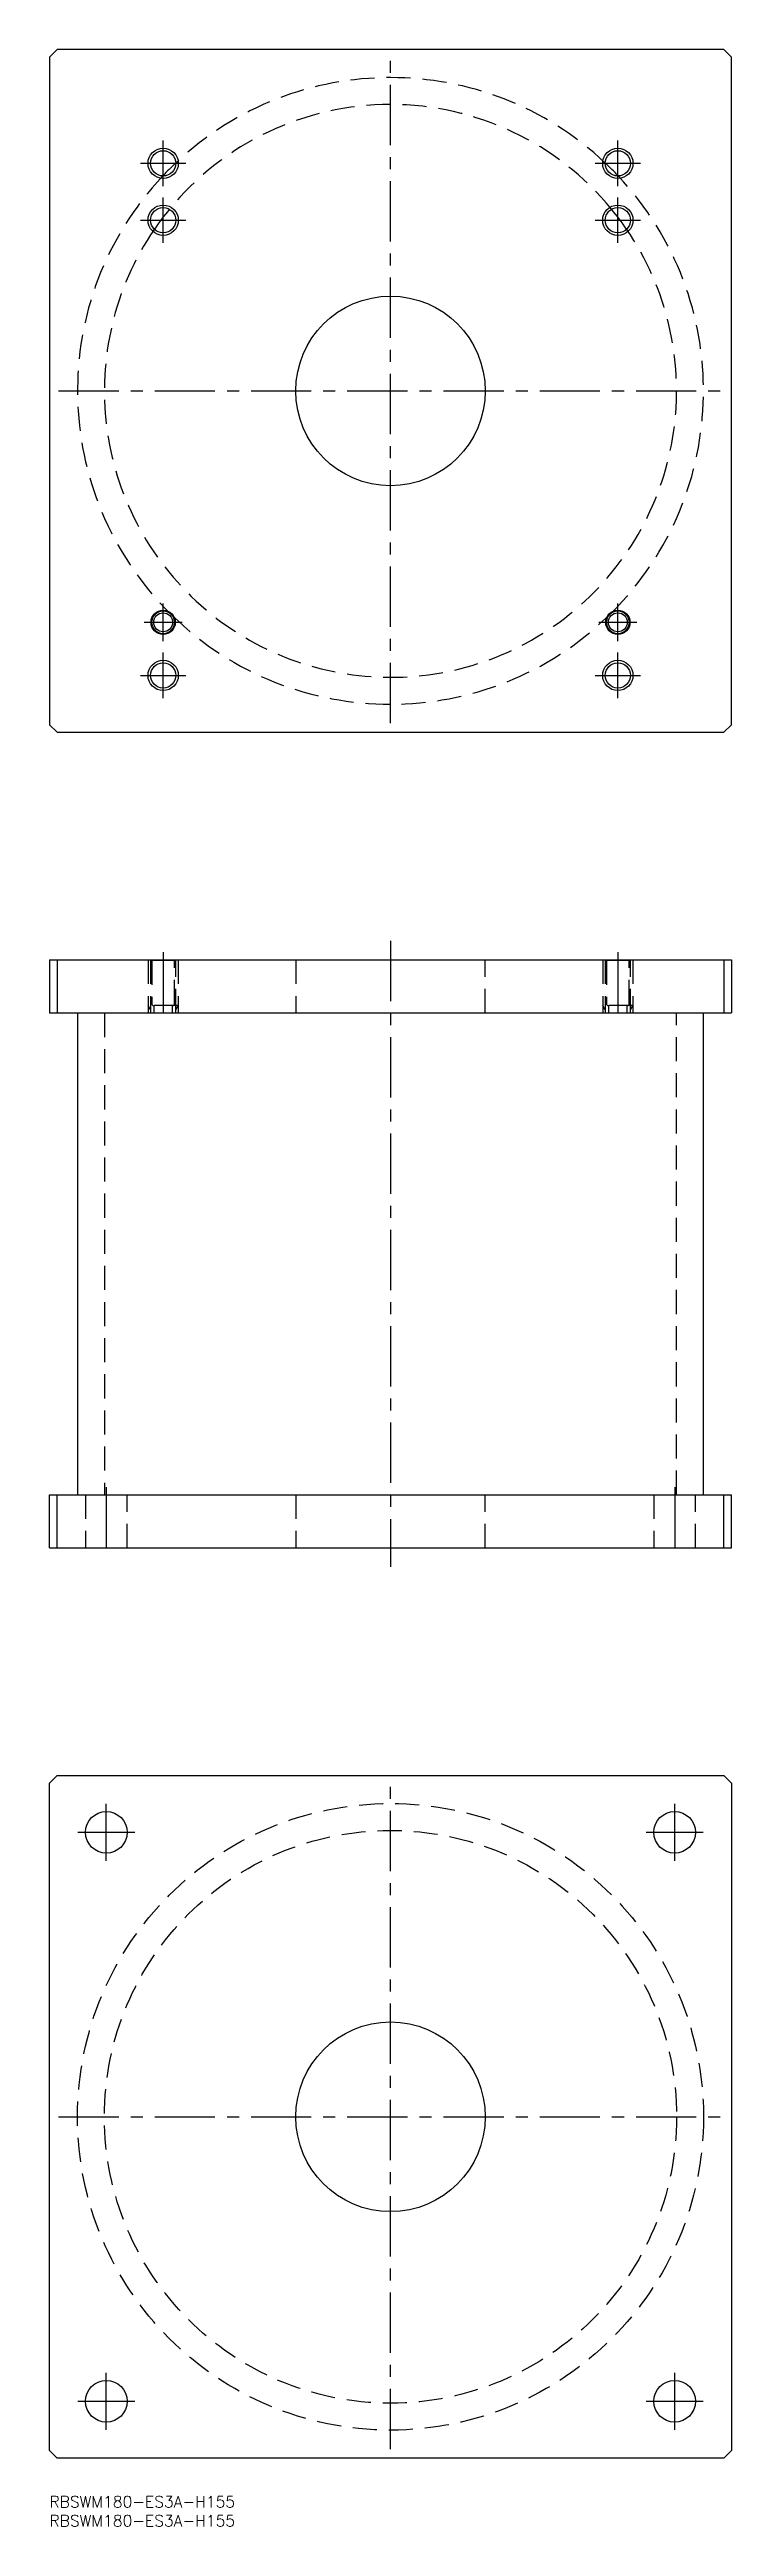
# Model space of a CAD drawing. Extents: x 0 to 180, y -8 to 645.
import ezdxf

# ---------------------------------------------------------------- set-up
doc = ezdxf.new("R2010")
doc.units = 0
doc.header["$LTSCALE"] = 0.5
doc.linetypes.add('CENTER', pattern=[50.8, 31.75, -6.35, 6.35, -6.35])
doc.linetypes.add('DASHED', pattern=[19.05, 12.7, -6.35])
for name, color, linetype in [('MSM_CENTER', 1, 'CENTER'), ('MSM_CONTINUOUS', 7, 'CONTINUOUS'), ('MSM_DASHED', 4, 'DASHED'), ('MSM_NARROW', 5, 'CONTINUOUS'), ('MSM_PART_NUMBER', 7, 'CONTINUOUS')]:
    doc.layers.add(name, color=color, linetype=linetype)
doc.styles.get("Standard").update_dxf_attribs({"font": 'txt.shx', "height": 3, "bigfont": 'bigfont.shx'})

# ---------------------------------------------------------------- blocks, each defined once
blk = doc.blocks.new('*U4')
at = {"layer": 'MSM_PART_NUMBER'}
blk.add_text('RBSWM180-ES3A-H155', height=3, dxfattribs=at).set_placement((0, -3))
blk = doc.blocks.new('*U5')
at = {"layer": 'MSM_PART_NUMBER'}
blk.add_text('RBSWM180-ES3A-H155', height=3, dxfattribs=at).set_placement((0, -8))

msp = doc.modelspace()

# ---------------------------------------------------------------- linework, layer by layer
at = {"layer": 'MSM_CENTER'}
for p, q in [((90, 467.4), (90, 642.6)), ((30, 609), (30, 621)), ((150, 609), (150, 621)), ((24, 615), (36, 615)), ((144, 615), (156, 615)), ((30, 594), (30, 606)), ((150, 594), (150, 606)), ((24, 600), (36, 600)), ((144, 600), (156, 600)), ((2.4, 555), (177.6, 555)), ((30, 489), (30, 499)), ((150, 489), (150, 499)), ((25, 494), (35, 494)), ((145, 494), (155, 494)), ((30, 474), (30, 486)), ((150, 474), (150, 486)), ((24, 480), (36, 480)), ((144, 480), (156, 480)), ((30, 407), (30, 389)), ((90, 410), (90, 245)), ((150, 407), (150, 389)), ((15, 266), (15, 248)), ((165, 266), (165, 248)), ((90, 12.4), (90, 187.6)), ((15, 167.5), (15, 182.5)), ((165, 167.5), (165, 182.5)), ((7.5, 175), (22.5, 175)), ((157.5, 175), (172.5, 175)), ((2.4, 100), (177.6, 100)), ((15, 17.5), (15, 32.5)), ((165, 17.5), (165, 32.5)), ((7.5, 25), (22.5, 25)), ((157.5, 25), (172.5, 25))]:
    msp.add_line(p, q, dxfattribs=at)
at = {"layer": 'MSM_CONTINUOUS'}
for p, q in [((2, 645), (0, 643)), ((0, 643), (0, 467)), ((178, 645), (2, 645)), ((180, 643), (178, 645)), ((180, 467), (180, 643)), ((0, 467), (2, 465)), ((2, 465), (178, 465)), ((178, 465), (180, 467)), ((0, 405), (0, 391)), ((0, 405), (180, 405)), ((2, 405), (2, 391)), ((178, 405), (178, 391)), ((180, 405), (180, 391)), ((0, 391), (180, 391)), ((7.4, 391), (7.4, 264)), ((172.6, 264), (172.6, 391)), ((0, 250), (0, 264)), ((0, 264), (180, 264)), ((2, 250), (2, 264)), ((178, 250), (178, 264)), ((180, 250), (180, 264)), ((0, 250), (180, 250)), ((0, 188), (2, 190)), ((2, 190), (178, 190)), ((178, 190), (180, 188)), ((0, 12), (0, 188)), ((180, 188), (180, 12)), ((2, 10), (0, 12)), ((178, 10), (2, 10)), ((180, 12), (178, 10))]:
    msp.add_line(p, q, dxfattribs=at)
for centre, radius in [((30, 615), 3.32), ((150, 615), 3.32), ((30, 600), 3.32), ((150, 600), 3.32), ((90, 555), 25), ((30, 494), 3.2), ((30, 494), 3), ((30, 494), 2.5), ((150, 494), 3.2), ((150, 494), 3), ((150, 494), 2.5), ((30, 480), 3.32), ((150, 480), 3.32), ((15, 175), 5.5), ((165, 175), 5.5), ((90, 100), 25), ((15, 25), 5.5), ((165, 25), 5.5)]:
    msp.add_circle(centre, radius, dxfattribs=at)
for radius, start, end in [(82.6, 133.32768, 136.67232), (82.6, 43.32768, 46.67232), (75.5, 140.62816, 145.63205), (75.5, 34.36795, 39.37184), (82.6, 225.1527, 225.79431), (82.6, 314.20569, 314.8473)]:
    msp.add_arc((90, 555), radius, start, end, dxfattribs=at)
at = {"layer": 'MSM_DASHED'}
for p, q in [((26, 405), (26, 391)), ((26.68, 405), (26.68, 391)), ((26.8, 405), (27, 404.8)), ((33, 404.8), (33.2, 405)), ((33.32, 391), (33.32, 405)), ((34, 405), (34, 391)), ((65, 405), (65, 391)), ((115, 391), (115, 405)), ((146, 405), (146, 391)), ((146.68, 405), (146.68, 391)), ((146.8, 405), (147, 404.8)), ((153, 404.8), (153.2, 405)), ((153.32, 391), (153.32, 405)), ((154, 405), (154, 391)), ((27, 404.8), (27, 393.4)), ((33, 404.8), (27, 404.8)), ((33, 393.4), (33, 404.8)), ((147, 404.8), (147, 393.4)), ((153, 404.8), (147, 404.8)), ((153, 393.4), (153, 404.8)), ((34, 393), (26, 393)), ((26.68, 391.83), (26, 393)), ((27.5, 393), (27.5, 391)), ((32.5, 391), (32.5, 393)), ((33.32, 391.83), (34, 393)), ((154, 393), (146, 393)), ((146.68, 391.83), (146, 393)), ((147.5, 393), (147.5, 391)), ((152.5, 391), (152.5, 393)), ((153.32, 391.83), (154, 393)), ((14.5, 391), (14.5, 264)), ((165.5, 264), (165.5, 391)), ((9.5, 264), (9.5, 250)), ((20.5, 250), (20.5, 264)), ((65, 264), (65, 250)), ((115, 250), (115, 264)), ((159.5, 264), (159.5, 250)), ((170.5, 250), (170.5, 264))]:
    msp.add_line(p, q, dxfattribs=at)
for radius in [82.6, 75.5]:
    msp.add_circle((90, 100), radius, dxfattribs=at)
for centre, radius, start, end in [((90, 555), 82.6, 46.67232, 133.32768), ((90, 555), 75.5, 39.37184, 140.62816), ((90, 555), 82.6, 136.67232, 225.1527), ((90, 555), 82.6, 314.8473, 43.32768), ((90, 555), 75.5, 145.63205, 34.36795), ((90, 555), 82.6, 225.79431, 314.20569), ((27.4, 393.4), 0.4, 180, 270), ((32.6, 393.4), 0.4, 270, 360), ((147.4, 393.4), 0.4, 180, 270), ((152.6, 393.4), 0.4, 270, 360)]:
    msp.add_arc(centre, radius, start, end, dxfattribs=at)
at = {"layer": 'MSM_NARROW'}
for centre in [(30, 615), (150, 615), (30, 600), (150, 600), (30, 480), (150, 480)]:
    msp.add_circle(centre, 4, dxfattribs=at)

# ---------------------------------------------------------------- block references
at = {"layer": 'MSM_CONTINUOUS'}
for name in ['*U4', '*U5']:
    msp.add_blockref(name, (0, 0), dxfattribs=at)

doc.saveas('drawing.dxf')
